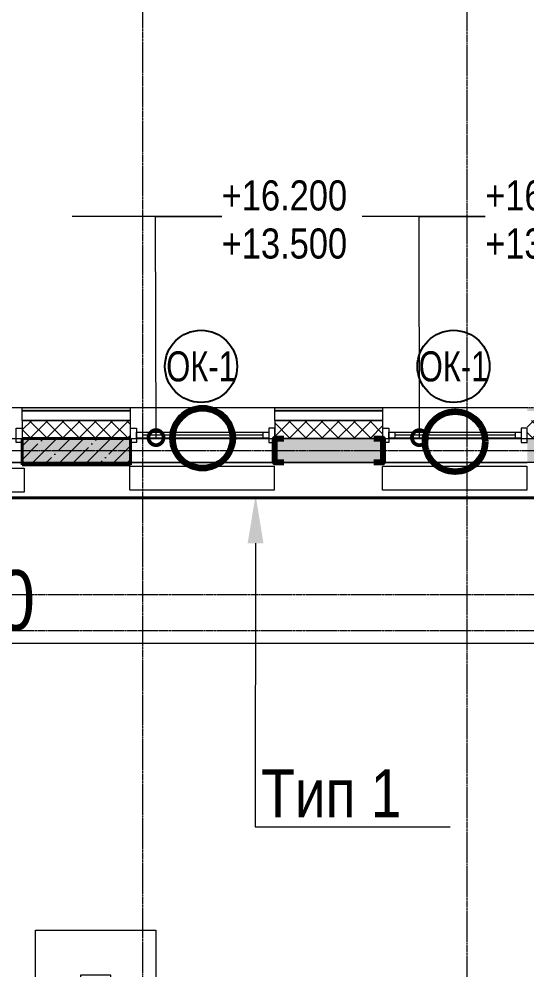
# Model space of a CAD drawing. Header units: millimetres. Extents: x -231292 to 573618, y -153144 to 564035.
# Drawn here: x 125902 to 130127, y 375381 to 383291 of the extents above; entities that cross this region are included whole.
import ezdxf
from ezdxf import colors
from ezdxf.entities.mleader import LeaderData, LeaderLine
from ezdxf.enums import TextEntityAlignment as Align
from ezdxf.math import Vec2, Vec3

# ---------------------------------------------------------------- set-up
doc = ezdxf.new("R2010")
doc.units = ezdxf.units.MM
for name, pattern in [('CENTER2', [28.575000000000003, 19.05, -3.175, 3.175, -3.175]), ('DASHED', [19.049999999999997, 12.7, -6.35]), ('HIDDEN2', [4.762499999999999, 3.175, -1.5875])]:
    doc.linetypes.add(name, pattern=pattern)
doc.layers.get('0').update_dxf_attribs({"color": 250})
doc.layers.get('Defpoints').update_dxf_attribs({"color": 250})
for name, color, linetype, lineweight in [('A-Wall_Материал_Газоблок_Контур', 250, 'Continuous', 0), ('АИ_Текст', 250, 'Continuous', 13), ('АР_Колонны', 250, 'Continuous', 35), ('АР_Окна', 250, 'Continuous', 5), ('АР_Окна марка', 250, 'Continuous', 9), ('АР_Отопительные приборы', 250, 'HIDDEN2', 0), ('АР_Размеры обшивки', 250, 'Continuous', 5), ('АР_Стены ЖБ', 250, 'Continuous', 35), ('АР_Стены ПЕНОблок', 250, 'Continuous', 20), ('АР_Тонкая', 250, 'Continuous', 5), ('АР_Утеплитель', 250, 'Continuous', 0), ('АР_Штриховка', 250, 'Continuous', 0), ('Зашивка радиаторов тип 1 (фанера и МДФ)', 250, 'Continuous', 0), ('КМ_Фахверки', 250, 'Continuous', 80), ('Марка окна', 250, 'Continuous', 0), ('Размеры зашивки ГКЛ', 250, 'Continuous', 0), ('РД_Воронки с кровли', 250, 'Continuous', 18), ('РД_Оси_100', 250, 'Continuous', 0)]:
    doc.layers.add(name, color=color, linetype=linetype, lineweight=lineweight)
doc.layers.add('АР_Делит', color=250, linetype='Continuous', lineweight=0, plot=False)
doc.layers.add('ОВ_КЛАПАНЫ', color=250, linetype='Continuous', lineweight=13, plot=False)
doc.styles.add('Arial_09', font='ARIALN.TTF', dxfattribs={"width": 0.9})
doc.styles.add('Isocpeur3', font='isocpeur.ttf')
doc.styles.add('style1', font='ARIALN.TTF')
doc.dimstyles.new('Dim200_ареал', dxfattribs={"dimscale": 100, "dimtxt": 5, "dimasz": 2.5, "dimexe": 2, "dimexo": 2, "dimgap": 1, "dimtad": 1, "dimzin": 12, "dimdsep": 46, "dimtxsty": 'style1', "dimblk": 'ARCHTICK', "dimcen": 3, "dimdle": 2, "dimclrd": 256, "dimclre": 256, "dimaunit": 1, "dimadec": 0, "dimazin": 3, "dimtfac": 1, "dimtmove": 1, "dimatfit": 3, "dimldrblk": 'OPEN30', "dimfxl": 5, "dimfxlon": 1, "dimtolj": 1, "dimtzin": 0, "dimlwd": 9, "dimlwe": 9, "dimarcsym": 0})

# ---------------------------------------------------------------- blocks, each defined once
blk = doc.blocks.new('_DotSmall')
at = {"color": 0, "linetype": 'ByBlock', "const_width": 0.5}
blk.add_lwpolyline([(-0.0625, 0, 1), (0.0625, 0, 1)], format="xyb", close=True, dxfattribs=at)
blk = doc.blocks.new('Ф_пеноблок 200')
at = {"layer": 'КМ_Фахверки'}
blk.add_lwpolyline([(0, -75), (0, 0), (200, 0), (200, -75)], dxfattribs=at)
blk = doc.blocks.new('СОШ_2200_АР_ОСИ_М100_28.05.24')
at = {"layer": 'АР_Делит', "color": 5, "linetype": 'DASHED'}
blk.add_lwpolyline([(114955.0000000006, 135155), (114955.0000000003, -355.000000000844), (93595.0364531807, -355), (93595.0364531807, 13854.99999999997), (94145, 13854.99999999997), (94145, 68319.99991821285), (66055, 68319.99991821285), (66055, 13857.73031232829), (83455, 13857.73031232829), (83455, -355.0000000000291), (45245, -355.0000000004948), (45245.00000000003, 13145.00000000018), (44694.99999999991, 13145.00000000018), (44694.99999999991, 26755.00000000066), (45245, 26755.00000000087), (45245, 68319.99999999974), (20455.00000000081, 68319.9999999995), (20454.99993193266, 26754.99999999997), (27955, 26755.0000000009), (27955, 13145.0000000002), (-355.000000000291, 13144.99999999985), (-355.000000000291, 100855.0000081791), (37145, 100854.9999999999), (37145, 129155)], dxfattribs=at)
at = {"layer": 'РД_Оси_100', "linetype": 'CENTER2'}
for p, q in [((79199.99999999965, -6155.000000000844), (79199.99999999965, 139938.6787630788)), ((33000, 13499.99999999985), (85055, 13499.99999999997))]:
    blk.add_line(p, q, dxfattribs=at)
for points in [[(76499.99999999994, 139938.6787630788), (76500, -6155.000000000873)], [(85055, 12300.0000000002), (33500, 12300.00000000008), (33000.00000000002, 12450.00000000003)], [(85055, 11999.99999999997), (33500, 12000.00000000009), (33000.00000000002, 11850.00000000013)]]:
    blk.add_lwpolyline(points, dxfattribs=at)
blk = doc.blocks.new('A$Cd58bfb5e')
at = {"layer": 'РД_Воронки с кровли', "lineweight": 0, "ltscale": 2}
for p, q in [((-500, -0.3378925637807697), (1.455191522836685e-11, 149.7022847400513)), ((0, -150.3104913553252), (0, 149.7698632528045)), ((1.455191522836685e-11, 149.7022847400513), (500, 0.3378925637807697)), ((500, 0.3378925637807697), (-500, -0.3378925637807697)), ((500, 0.3378925637807697), (0, -150.3104913553252)), ((0, -150.3104913553252), (-500, -0.3378925637807697))]:
    blk.add_line(p, q, dxfattribs=at)
at = {"layer": 'РД_Воронки с кровли'}
for points in [[(1000, 500.3378925637808), (1000, -499.6621074362192), (-1000, -500.3412934949156), (-1000, 499.6587065050844)], [(624.9999999995343, -125.3378925642464), (624.9999999995343, 124.6621074357536), (374.9999999995343, 124.6621074357536), (374.9999999995343, -125.3378925642464)]]:
    blk.add_lwpolyline(points, close=True, dxfattribs=at)
at = {"layer": 'РД_Воронки с кровли', "linetype": 'Continuous', "lineweight": 0}
blk.add_lwpolyline([(-625.0001309181686, -125.3374713916857), (-375.0000908555805, -125.3383030537227), (-375.0001309181673, 124.6625286085911), (-625.0000908555818, 124.6616969465542)], close=True, dxfattribs=at)
at = {"layer": 'РД_Воронки с кровли', "lineweight": 0}
for centre in [(-499.9999999990687, 0.3378925637807697), (500, 0.3378925637807697)]:
    blk.add_circle(centre, 50.00000000000001, dxfattribs=at)
blk = doc.blocks.new('воронки с кровли')
at = {"layer": 'РД_Воронки с кровли', "lineweight": 70, "rotation": 269.9999999999999}
blk.add_blockref('A$Cd58bfb5e', (-155340.1866323294, 200782.6881799583), dxfattribs=at)
blk = doc.blocks.new('Bottom_L_1600')
at = {"layer": 'АР_Отопительные приборы'}
blk.add_lwpolyline([(800, -99.9999999999909), (-800, -99.9999999999909), (-800, 100.0000000000091), (800, 100.0000000000091)], close=True, dxfattribs=at)
blk = doc.blocks.new('Bottom_L_1200')
at = {"layer": 'АР_Отопительные приборы'}
blk.add_lwpolyline([(600, -99.9999999999909), (-600, -99.9999999999909), (-600, 100.0000000000091), (600, 100.0000000000091)], close=True, dxfattribs=at)
blk = doc.blocks.new('_ArchTick')
at = {"color": 0, "linetype": 'ByBlock', "const_width": 0.15}
blk.add_lwpolyline([(-0.5, -0.5), (0.5, 0.5)], dxfattribs=at)
blk = doc.blocks.new('*D1021')
at = {"layer": 'Defpoints', "color": 0, "transparency": 16777216}
for p in [(117348.2989753523, 378510.7522767506), (133128.7676592795, 378510.7523051399), (133128.7676592795, 378098.752284774)]:
    blk.add_point(p, dxfattribs=at)
at = {"layer": 'АР_Размеры обшивки', "lineweight": 9, "transparency": 16777216}
for p, q in [((117348.2989753523, 378310.7522767506), (117348.2989753523, 377898.752284774)), ((133128.7676592795, 378310.7523051399), (133128.7676592795, 377898.752284774)), ((117148.2989753523, 378098.752284774), (133328.7676592795, 378098.752284774))]:
    blk.add_line(p, q, dxfattribs=at)
at = {"layer": 'АР_Размеры обшивки', "lineweight": 9, "transparency": 16777216, "xscale": 250, "yscale": 250, "zscale": 250, "rotation": 180}
blk.add_blockref('_ArchTick', (117348.2989753523, 378098.752284774), dxfattribs=at)
at = {"layer": 'АР_Размеры обшивки', "lineweight": 9, "transparency": 16777216, "xscale": 250, "yscale": 250, "zscale": 250}
blk.add_blockref('_ArchTick', (133128.7676592795, 378098.752284774), dxfattribs=at)
at = {"layer": 'АР_Размеры обшивки', "color": 0, "transparency": 16777216, "insert": (125238.5333173159, 378454.0387786349), "char_height": 500, "attachment_point": 5, "style": 'style1'}
blk.add_mtext('\\A1;15780', dxfattribs=at)
blk = doc.blocks.new('_Open30')
at = {"color": 0, "linetype": 'ByBlock', "lineweight": -2}
for p, q in [((-1, 0.26794919), (0, 0)), ((0, 0), (-1, -0.26794919)), ((0, 0), (-1, 0))]:
    blk.add_line(p, q, dxfattribs=at)
blk = doc.blocks.new('МОК-Наименование')
at = {"layer": 'Defpoints'}
blk.add_circle((0, 0), 3, dxfattribs=at)
at = {"color": 0, "linetype": 'ByBlock', "lineweight": -2, "style": 'Isocpeur3', "width": 0.8, "flags": 4}
blk.add_attdef('АР-ОКНО:НАИМЕНОВАНИЕ', text='', height=2.5, dxfattribs=at).set_placement((-1.4210854715202e-14, 0), align=Align.MIDDLE)

msp = doc.modelspace()

# ---------------------------------------------------------------- linework, layer by layer
at = {"layer": 'A-Wall_Материал_Газоблок_Контур', "linetype": 'Continuous', "lineweight": 0}
for p, q in [((125928.7676592808, 380056.7525311889), (122628.7676592808, 380056.7525311889)), ((122628.7676592808, 379601.7525311889), (125928.7676592808, 379601.7525311889)), ((126828.7676592806, 379601.7525311889), (128028.7676592806, 379601.7525311889)), ((128928.7702838739, 379601.7525311889), (130128.7702838739, 379601.7525311889))]:
    msp.add_line(p, q, dxfattribs=at)
at = {"layer": 'АР_Колонны', "linetype": 'HIDDEN2', "lineweight": 25}
for p, q in [((125928.7676592805, 379581.7525311889), (125928.7676592805, 379801.7525311889)), ((126828.7676592807, 379581.7525311889), (125928.7676592805, 379581.7525311889))]:
    msp.add_line(p, q, dxfattribs=at)
at = {"layer": 'АР_Колонны', "linetype": 'Continuous', "lineweight": 35}
for p, q in [((125928.7676592805, 379801.7525311889), (125928.7676592805, 379581.7525311889)), ((125928.7676592805, 379581.7525311889), (126828.7676592807, 379581.7525311889))]:
    msp.add_line(p, q, dxfattribs=at)
at = {"layer": 'АР_Окна', "linetype": 'Continuous', "lineweight": 5}
for p, q in [((125928.7676592808, 380056.7525311889), (122628.7676592808, 380056.7525311889)), ((125928.7676592808, 379601.7525311889), (122628.7676592808, 379601.7525311889)), ((128028.7676592806, 379601.7525311889), (126828.7676592806, 379601.7525311889)), ((130128.7702838739, 379601.7525311889), (128928.7702838739, 379601.7525311889))]:
    msp.add_line(p, q, dxfattribs=at)
msp.add_lwpolyline([(125878.7676592808, 379889.2525311889), (125928.7676592808, 379889.2525311889), (125928.7676592808, 379769.2525311889), (125878.7676592808, 379769.2525311889)], close=True, dxfattribs=at)
at = {"layer": 'АР_Стены ЖБ', "linetype": 'Continuous', "lineweight": 40}
for p, q in [((125928.7676592805, 379581.7525311889), (125928.7676592805, 379801.7525311889)), ((126828.7676592807, 379581.7525311889), (125928.7676592805, 379581.7525311889))]:
    msp.add_line(p, q, dxfattribs=at)
at = {"layer": 'АР_Стены ПЕНОблок', "linetype": 'Continuous', "lineweight": 20}
for p, q in [((125928.7676592808, 379801.7525311889), (125928.7676592808, 379601.7525311889)), ((125928.7676592808, 379601.7525311889), (126828.7676592806, 379601.7525311889)), ((128028.7676592806, 379601.7525311889), (128928.7702838739, 379601.7525311889))]:
    msp.add_line(p, q, dxfattribs=at)
at = {"layer": 'АР_Тонкая', "linetype": 'Continuous', "lineweight": 5}
msp.add_line((125928.7676592808, 379951.7525311889), (125928.7676592808, 380056.7525311889), dxfattribs=at)
at = {"layer": 'АР_Утеплитель', "linetype": 'Continuous', "lineweight": 0}
msp.add_line((125928.7676592808, 379951.7525311889), (125928.7676592808, 379801.7525311889), dxfattribs=at)
at = {"layer": 'Зашивка радиаторов тип 1 (фанера и МДФ)', "linetype": 'Continuous', "lineweight": 0}
for p, q in [((133128.7676592775, 379601.7525468777), (117348.2989753502, 379601.7525184884)), ((117348.2989758674, 379314.2525184884), (133128.7676597947, 379314.2525468777)), ((133128.7676597947, 379314.2525468777), (117348.2989758674, 379314.2525184884)), ((117348.2989758899, 379301.7525184884), (133128.7676598172, 379301.7525468777))]:
    msp.add_line(p, q, dxfattribs=at)

# ---------------------------------------------------------------- block references
at = {"layer": 'АР_Отопительные приборы', "rotation": 180}
for name, p in [('Bottom_L_1600', (125145.4466966344, 379454.6532456153)), ('Bottom_L_1200', (127424.4481972759, 379471.7525311889)), ('Bottom_L_1200', (129524.4519953106, 379471.7525311889))]:
    msp.add_blockref(name, p, dxfattribs=at)

# ---------------------------------------------------------------- dimensions: what is measured, and where the dimension line sits
at = {"layer": 'АР_Размеры обшивки'}
dim = msp.add_linear_dim(base=(133128.7676592795, 378098.752284774), p1=(117348.2989753523, 378510.7522767506), p2=(133128.7676592795, 378510.7523051399), dimstyle='Dim200_ареал', override={"dimdec": 0}, dxfattribs=at)
dim.commit()
dim.dimension.update_dxf_attribs({"geometry": '*D1021', "text_midpoint": (125238.5333173159, 378454.0387786349)})

# ---------------------------------------------------------------- leaders
at = {"layer": 'АИ_Текст', "lineweight": 5}
ml = msp.add_multileader_mtext('Standard', dxfattribs=at)
ml.set_content('Лифт №2\\Pкабина 2100х1100х2200h\\PQ=1000 кг', color=256, style='style1')
ml.set_leader_properties(color=256)
ml.build(insert=Vec2(0, 0))
ml.multileader.update_dxf_attribs({"has_dogleg": 0, "text_left_attachment_type": 6, "text_right_attachment_type": 6, "arrow_head_size": 300, "scale": 100})
ctx = ml.context
ctx.base_point, ctx.scale, ctx.char_height, ctx.arrow_head_size, ctx.landing_gap_size, ctx.plane_origin, ctx.plane_x_axis, ctx.plane_y_axis = Vec3(123149.0079946157, 384220.3136958741), 100, 300, 300, 50, Vec3(120870.9543310995, 381713.9653330589), Vec3(1, 1.017037829441319e-08), Vec3(-1.017037829441319e-08, 1)
ctx.left_attachment, ctx.right_attachment = 6, 6
notes = []
notes.append((ctx, [(1, (1, 1, 0), (122349.0079946157, 384220.3136877378), (1, 1.017037829441319e-08), 800.0000000000005, [(0, [(115799.407382163, 380294.3064842406)], 0, [])])]))
ctx.mtext.insert, ctx.mtext.text_direction, ctx.mtext.rotation, ctx.mtext.flow_direction = Vec3(123199.0079909544, 384580.3136963826), Vec3(1, 1.017037829441319e-08), 1.017037829441319e-08, 5
at = {"layer": 'Марка окна', "lineweight": 0, "ltscale": 20}
ml = msp.add_multileader_mtext('Standard', dxfattribs=at)
ml.set_content('+16.200\\P+13.500', color=256, style='style1')
ml.set_leader_properties(color=256, linetype='ByLayer', lineweight=-1)
ml.set_arrow_properties(name='DOTSMALL')
ml.build(insert=Vec2(0, 0))
ml.multileader.update_dxf_attribs({"text_left_attachment_type": 6, "text_right_attachment_type": 6, "dogleg_length": 200, "arrow_head_size": 250})
ctx = ml.context
ctx.base_point, ctx.char_height, ctx.arrow_head_size, ctx.landing_gap_size, ctx.plane_origin = Vec3(129778.7575235172, 381649.0330427396), 250, 250, 0, Vec3(127552.3993693342, 380195.4022245649)
ctx.left_attachment, ctx.right_attachment = 6, 6
notes.append((ctx, [(1, (1, 1, 0), (129228.7134683986, 381649.0330427396), (1, 0), 550.0440551186039, [(0, [(129232.499427094, 379809.2201534651)], 0, [])])]))
ctx.mtext.insert, ctx.mtext.line_spacing_factor, ctx.mtext.flow_direction = Vec3(129778.7575235172, 381949.0330427396), 0.9600000000000002, 5
ctx.mtext.has_bg_fill, ctx.mtext.bg_color, ctx.mtext.bg_scale_factor, ctx.mtext.bg_transparency, ctx.mtext.use_window_bg_color = 1, -1027028792, 1.5, 0, 1
at = {"layer": 'Размеры зашивки ГКЛ'}
ml = msp.add_multileader_mtext('Standard', dxfattribs=at)
ml.set_content('\\pxsm1;Тип 1 ', color=(0, 0, 138), style='style1')
ml.set_leader_properties(color=256, linetype='ByLayer', lineweight=9)
ml.build(insert=Vec2(0, 0))
ml.multileader.update_dxf_attribs({"has_dogleg": 0, "text_left_attachment_type": 6, "text_right_attachment_type": 6, "text_bottom_attachment_type": 10, "dogleg_length": 25, "arrow_head_size": 400})
ctx = ml.context
ctx.base_point, ctx.char_height, ctx.arrow_head_size, ctx.landing_gap_size, ctx.plane_origin = Vec3(127866.1084147378, 376570.7066476943), 400, 400, 50, Vec3(121006.9203358406, 370334.6661798164)
ctx.left_attachment, ctx.right_attachment, ctx.top_attachment = 6, 6, 10
notes.append((ctx, [(0, (1, 1, 0), (127841.1084147378, 376570.7066476943), (1, 0), 25, [(1, [(127869.525917658, 379331.1451270129)], 0, [])])]))
ctx.mtext.insert, ctx.mtext.width, ctx.mtext.defined_height, ctx.mtext.line_spacing_factor, ctx.mtext.flow_direction = Vec3(127916.1084147378, 377050.7066476943), 1668.447066931054, 600.0000000002083, 0.3, 5
at = {"layer": 'РД_Воронки с кровли', "lineweight": 70}
ml = msp.add_multileader_mtext('Standard', dxfattribs=at)
ml.set_content('ВК_Под потолком 4 этажа уйдет в с.у. соседний. ниже опускать не надо.', color=256, style='style1')
ml.set_leader_properties(color=256)
ml.build(insert=Vec2(0, 0))
ml.multileader.update_dxf_attribs({"has_dogleg": 0, "text_left_attachment_type": 6, "text_right_attachment_type": 6, "arrow_head_size": 500, "scale": 100})
ctx = ml.context
ctx.base_point, ctx.scale, ctx.char_height, ctx.arrow_head_size, ctx.landing_gap_size, ctx.plane_origin, ctx.plane_x_axis, ctx.plane_y_axis = Vec3(89976.72127850856, 372153.4945134323), 100, 300, 500, 50, Vec3(64943.19160450598, 362296.3945688576), Vec3(1, 1.017037829441319e-08), Vec3(-1.017037829441319e-08, 1)
ctx.left_attachment, ctx.right_attachment = 6, 6
notes.append((ctx, [(0, (1, 1, 0), (94475.6489729151, 372153.4945591881), (-1, -1.017037829441319e-08), 8, [(1, [(102928.7676592808, 377981.7540819303)], 0, [])])]))
ctx.mtext.insert, ctx.mtext.text_direction, ctx.mtext.rotation, ctx.mtext.width, ctx.mtext.defined_height, ctx.mtext.flow_direction = Vec3(90028.76765928075, 372541.6936954078), Vec3(1, 1.017037829441319e-08), 1.017037829441319e-08, 4538.94863081179, 395.1569591607427, 5
for ctx, leaders in notes:
    for number, flags, end, landing, length, lines in leaders:
        leader = LeaderData()
        leader.index, (leader.has_last_leader_line, leader.has_dogleg_vector, leader.attachment_direction) = number, flags
        leader.last_leader_point, leader.dogleg_vector, leader.dogleg_length = Vec3(end), Vec3(landing), length
        for number, points, colour, breaks in lines:
            line = LeaderLine()
            line.index, line.vertices, line.color, line.breaks = number, Vec3.list(points), colors.encode_raw_color(colour), breaks
            leader.lines.append(line)
        ctx.leaders.append(leader)

# ---------------------------------------------------------------- next in the draw order: linework, layer by layer
at = {"layer": 'A-Wall_Материал_Газоблок_Контур', "linetype": 'Continuous', "lineweight": 0}
msp.add_line((130128.7702838739, 380056.7525311889), (128928.7702838739, 380056.7525311889), dxfattribs=at)
at = {"layer": 'АР_Окна', "linetype": 'Continuous', "lineweight": 5}
for p, q in [((130128.7702838739, 380056.7525311889), (128928.7702838739, 380056.7525311889)), ((129028.7702838739, 379854.2525311889), (129028.7702838739, 379804.2525311889)), ((130028.7702838739, 379829.2525311889), (129028.7702838739, 379829.2525311889)), ((130028.7702838739, 379854.2525311889), (130028.7702838739, 379804.2525311889))]:
    msp.add_line(p, q, dxfattribs=at)
for points in [[(128978.7702838739, 379769.2525311889), (128928.7702838739, 379769.2525311889), (128928.7702838739, 379889.2525311889), (128978.7702838739, 379889.2525311889)], [(130078.7702838739, 379769.2525311889), (130128.7702838739, 379769.2525311889), (130128.7702838739, 379889.2525311889), (130078.7702838739, 379889.2525311889)], [(130078.7702838739, 379854.2525311889), (130078.7702838739, 379804.2525311889), (128978.7702838739, 379804.2525311889), (128978.7702838739, 379854.2525311889)]]:
    msp.add_lwpolyline(points, close=True, dxfattribs=at)
at = {"layer": 'АР_Стены ПЕНОблок', "linetype": 'Continuous', "lineweight": 20}
msp.add_line((128928.7702838739, 379601.7525311889), (128928.7702838739, 379801.7525311889), dxfattribs=at)
at = {"layer": 'АР_Тонкая', "linetype": 'Continuous', "lineweight": 5}
msp.add_line((128928.7702838739, 379951.7525311889), (128928.7702838739, 380056.7525311889), dxfattribs=at)
at = {"layer": 'АР_Утеплитель', "linetype": 'Continuous', "lineweight": 0}
msp.add_line((128928.7702838739, 379801.7525311889), (128928.7702838739, 379951.7525311889), dxfattribs=at)
at = {"layer": 'ОВ_КЛАПАНЫ', "lineweight": 90}
msp.add_circle((129528.642953679, 379775.3970230893), 250, dxfattribs=at)

# ---------------------------------------------------------------- next in the draw order: block references
at = {"layer": 'АР_Окна марка', "linetype": 'Continuous', "lineweight": 9}
ref = msp.add_blockref('МОК-Наименование', (129515.7977583487, 380402.0331397884), dxfattribs=dict(at, xscale=100, yscale=100, zscale=100))
ref.add_attrib('АР-ОКНО:НАИМЕНОВАНИЕ', 'ОК-1', dxfattribs={"layer": '0', "color": 0, "linetype": 'ByBlock', "lineweight": -2, "height": 250, "style": 'Arial_09', "width": 0.9}).set_placement((129515.7977583487, 380402.0331397884), align=Align.MIDDLE)

# ---------------------------------------------------------------- next in the draw order: leaders
at = {"layer": 'Марка окна', "lineweight": 0, "ltscale": 20}
ml = msp.add_multileader_mtext('Standard', dxfattribs=at)
ml.set_content('+16.200\\P+13.500', color=256, style='style1')
ml.set_leader_properties(color=256, linetype='ByLayer', lineweight=-1)
ml.set_arrow_properties(name='DOTSMALL')
ml.build(insert=Vec2(0, 0))
ml.multileader.update_dxf_attribs({"text_left_attachment_type": 6, "text_right_attachment_type": 6, "dogleg_length": 200, "arrow_head_size": 250})
ctx = ml.context
ctx.base_point, ctx.char_height, ctx.arrow_head_size, ctx.landing_gap_size, ctx.plane_origin = Vec3(127587.4742113646, 381649.0330427396), 250, 250, 0, Vec3(125361.1160571816, 380195.4022245649)
ctx.left_attachment, ctx.right_attachment = 6, 6
notes = []
notes.append((ctx, [(1, (1, 1, 0), (127037.430156246, 381649.0330427396), (1, 0), 550.0440551186039, [(0, [(127041.2161149414, 379809.2201534651)], 0, [])])]))
ctx.mtext.insert, ctx.mtext.line_spacing_factor, ctx.mtext.flow_direction = Vec3(127587.4742113646, 381949.0330427396), 0.9600000000000002, 5
ctx.mtext.has_bg_fill, ctx.mtext.bg_color, ctx.mtext.bg_scale_factor, ctx.mtext.bg_transparency, ctx.mtext.use_window_bg_color = 1, -1027028792, 1.5, 0, 1
for ctx, leaders in notes:
    for number, flags, end, landing, length, lines in leaders:
        leader = LeaderData()
        leader.index, (leader.has_last_leader_line, leader.has_dogleg_vector, leader.attachment_direction) = number, flags
        leader.last_leader_point, leader.dogleg_vector, leader.dogleg_length = Vec3(end), Vec3(landing), length
        for number, points, colour, breaks in lines:
            line = LeaderLine()
            line.index, line.vertices, line.color, line.breaks = number, Vec3.list(points), colors.encode_raw_color(colour), breaks
            leader.lines.append(line)
        ctx.leaders.append(leader)

# ---------------------------------------------------------------- next in the draw order: hatches: boundary and pattern name
at = {"layer": 'АР_Штриховка', "linetype": 'Continuous', "lineweight": 0}
h = msp.add_hatch(dxfattribs=at)
h.set_pattern_fill('_U', color=256, angle=-2.466755403602463e-14, style=0, pattern_type=0)
h.set_pattern_definition([(0, (50428.76765928075, 366201.7525311889), (4.305300363422457e-16, 1), [])])
h.paths.add_polyline_path([(116483.7676592808, 380056.7525311889), (116458.7676592808, 380031.7525311889), (118128.7676592808, 380031.7525311889), (118128.7676592808, 380056.7525311889)], flags=0)
h.paths.add_polyline_path([(119328.7676592808, 380056.7525311889), (119328.7676592808, 380031.7525311889), (120228.7676592808, 380031.7525311889), (120228.7676592808, 380056.7525311889)], flags=0)
h.paths.add_polyline_path([(121428.7676592808, 380056.7525311889), (121428.7676592808, 380031.7525311889), (122628.7676592808, 380031.7525311889), (122628.7676592808, 380056.7525311889)], flags=0)
h.paths.add_polyline_path([(125928.7676592808, 380056.7525311889), (125928.7676592808, 380031.7525311889), (126828.7676592806, 380031.7525311889), (126828.7676592806, 380056.7525311889)], flags=0)
h.paths.add_polyline_path([(128028.7676592806, 380056.7525311889), (128028.7676592806, 380031.7525311889), (128928.7702838739, 380031.7525311889), (128928.7702838739, 380056.7525311889)], flags=0)
h.paths.add_polyline_path([(130128.7702838739, 380056.7525311889), (130128.7702838739, 380031.7525311889), (131528.7676592807, 380031.7525311889), (131528.7676592807, 380056.7525311889)], flags=0)
h.paths.add_polyline_path([(132728.7676592807, 380056.7525311889), (132728.7676592807, 380031.7525311889), (133128.7676592795, 380031.7525311889), (133128.7676592795, 380056.7525311889)], flags=0)
h = msp.add_hatch(dxfattribs=at)
h.set_pattern_fill('ANSI37', color=256, scale=30, angle=-2.466755403602463e-14, style=0)
h.set_pattern_definition([(44.99999999999999, (50428.76765928075, 366201.7525311889), (-67.35192090801863, 67.35192090801868), []), (135, (50428.76765928075, 366201.7525311889), (-67.35192090801868, -67.35192090801861), [])])
h.paths.add_polyline_path([(116378.7676592808, 379951.7525311889), (116228.7676592808, 379801.7525311889), (118128.7676592808, 379801.7525311889), (118128.7676592808, 379951.7525311889)], flags=0)
h.paths.add_polyline_path([(119328.7676592808, 379951.7525311889), (119328.7676592808, 379801.7525311889), (120228.7676592808, 379801.7525311889), (120228.7676592808, 379951.7525311889)], flags=0)
h.paths.add_polyline_path([(121428.7676592808, 379951.7525311889), (121428.7676592808, 379801.7525311889), (122628.7676592808, 379801.7525311889), (122628.7676592808, 379951.7525311889)], flags=0)
h.paths.add_polyline_path([(125928.7676592808, 379951.7525311889), (125928.7676592808, 379801.7525311889), (126828.7676592806, 379801.7525311889), (126828.7676592806, 379951.7525311889)], flags=0)
h.paths.add_polyline_path([(128028.7676592806, 379951.7525311889), (128028.7676592806, 379801.7525311889), (128928.7702838739, 379801.7525311889), (128928.7702838739, 379951.7525311889)], flags=0)
h.paths.add_polyline_path([(130128.7702838739, 379951.7525311889), (130128.7702838739, 379801.7525311889), (131528.7676592807, 379801.7525311889), (131528.7676592807, 379951.7525311889)], flags=0)
h.paths.add_polyline_path([(132728.7676592807, 379951.7525311889), (132728.7676592807, 379801.7525311889), (133128.7676592795, 379801.7525311889), (133128.7676592795, 379951.7525311889)], flags=0)
h = msp.add_hatch(dxfattribs=at)
h.set_pattern_fill('AR-CONC', color=256, angle=-2.466755403602463e-14, style=0)
h.set_pattern_definition([(49.99999999999996, (50428.76765928075, 366201.7525311889), (182.184668996004, -15.93908553890316), [19.05, -209.55]), (355, (50428.76765928075, 366201.7525311889), (-35.24342142496926, 191.0568452390352), [15.24, -167.64058417]), (100.4514447, (50443.94966628076, 366200.424277689), (146.9412470903534, 175.117751912195), [16.1900088, -178.0902446]), (46.18419999999997, (50428.76765928075, 366252.5525311889), (271.0790408921299, -42.04232793272726), [28.575, -314.325]), (96.63555760999994, (50451.35755928076, 366249.0490311889), (237.4041340515031, 247.4261245977214), [24.28502314, -267.13560816]), (351.1841511700001, (50428.76765928075, 366252.5525311889), (237.4041340649771, 247.4261245855325), [22.85996707, -251.45973192]), (20.99999999999998, (50454.16765928076, 366239.852531189), (151.6143912691324, -102.2651981870877), [19.05, -209.55]), (326.0000000000001, (50454.16765928076, 366239.852531189), (61.80202834764715, 184.1879661223192), [15.24, -167.64]), (71.45144499999996, (50466.80219188076, 366231.3304312889), (213.4164192787162, 81.92276888590516), [16.1900088, -178.0899376]), (37.49999999999998, (50428.76765928075, 366201.7525311889), (3.088603250591853, 84.55503887315311), [0, -165.608, 0, -170.18, 0, -168.275]), (7.499999999999974, (50428.76765928075, 366201.7525311889), (66.81966251030579, 100.1805748181195), [0, -97.02799999999999, 0, -161.798, 0, -64.135]), (327.5, (50372.12565928076, 366201.7525311889), (135.5905951668714, -5.728743992673502), [0, -63.5, 0, -198.12, 0, -262.89]), (317.5, (50346.72565928075, 366201.7525311889), (148.129181386018, 25.42649103333297), [0, -82.55, 0, -131.572, 0, -186.69])])
h.paths.add_polyline_path([(116228.7676592808, 379801.7525311889), (116228.7676592808, 379601.7525311889), (118128.7676592808, 379601.7525311889), (118128.7676592808, 379801.7525311889)], flags=0)
h.paths.add_polyline_path([(119328.7676592808, 379801.7525311889), (119328.7676592808, 379601.7525311889), (120228.7676592808, 379601.7525311889), (120228.7676592808, 379801.7525311889)], flags=0)
h.paths.add_polyline_path([(121428.7676592808, 379801.7525311889), (121428.7676592808, 379601.7525311889), (122628.7676592808, 379601.7525311889), (122628.7676592808, 379801.7525311889)], flags=0)
h.paths.add_polyline_path([(125928.7676592808, 379801.7525311889), (125928.7676592808, 379601.7525311889), (126828.7676592806, 379601.7525311889), (126828.7676592806, 379801.7525311889)], flags=0)
h.paths.add_polyline_path([(128028.7676592806, 379801.7525311889), (128028.7676592806, 379601.7525311889), (128928.7702838739, 379601.7525311889), (128928.7702838739, 379801.7525311889)], flags=0)
h.paths.add_polyline_path([(130128.7702838739, 379801.7525311889), (130128.7702838739, 379601.7525311889), (131528.7676592807, 379601.7525311889), (131528.7676592807, 379801.7525311889)], flags=0)
h.paths.add_polyline_path([(132728.7676592807, 379801.7525311889), (132728.7676592807, 379601.7525311889), (133128.7676592795, 379601.7525311889), (133128.7676592795, 379801.7525311889)], flags=0)
at = {"layer": 'АР_Штриховка', "linetype": 'Continuous', "lineweight": 5}
h = msp.add_hatch(dxfattribs=at)
h.set_pattern_fill('ANSI35', color=256, scale=25, angle=-360, style=0)
h.set_pattern_definition([(45.00000000000001, (50428.76765928075, 366201.7525311889), (-112.2532015133644, 112.2532015133644), []), (45.00000000000001, (50541.02090928076, 366201.7525311889), (-112.2532015133644, 112.2532015133644), [198.4375, -39.6875, 0, -39.6875])])
h.paths.add_polyline_path([(126828.7676592807, 379581.7525311889), (125928.7676592805, 379581.7525311889), (125928.7676592805, 379801.7525311889), (126828.7676592807, 379801.7525311889)], flags=0)

# ---------------------------------------------------------------- next in the draw order: linework, layer by layer
at = {"layer": 'A-Wall_Материал_Газоблок_Контур', "linetype": 'Continuous', "lineweight": 0}
msp.add_line((128028.7676592806, 380056.7525311889), (126828.7676592806, 380056.7525311889), dxfattribs=at)
at = {"layer": 'АР_Колонны', "linetype": 'HIDDEN2', "lineweight": 25}
for p, q in [((125928.7676592805, 379801.7525311889), (126828.7676592807, 379801.7525311889)), ((126828.7676592807, 379801.7525311889), (126828.7676592807, 379581.7525311889))]:
    msp.add_line(p, q, dxfattribs=at)
at = {"layer": 'АР_Колонны', "linetype": 'Continuous', "lineweight": 35}
for p, q in [((126828.7676592807, 379801.7525311889), (125928.7676592805, 379801.7525311889)), ((126828.7676592807, 379581.7525311889), (126828.7676592807, 379801.7525311889))]:
    msp.add_line(p, q, dxfattribs=at)
at = {"layer": 'АР_Окна', "linetype": 'Continuous', "lineweight": 5}
for p, q in [((128028.7676592806, 380056.7525311889), (126828.7676592806, 380056.7525311889)), ((126928.7676592806, 379854.2525311889), (126928.7676592806, 379804.2525311889)), ((127928.7676592806, 379829.2525311889), (126928.7676592806, 379829.2525311889)), ((127928.7676592806, 379854.2525311889), (127928.7676592806, 379804.2525311889))]:
    msp.add_line(p, q, dxfattribs=at)
for points in [[(126878.7676592806, 379769.2525311889), (126828.7676592806, 379769.2525311889), (126828.7676592806, 379889.2525311889), (126878.7676592806, 379889.2525311889)], [(127978.7676592806, 379769.2525311889), (128028.7676592806, 379769.2525311889), (128028.7676592806, 379889.2525311889), (127978.7676592806, 379889.2525311889)], [(127978.7676592806, 379854.2525311889), (127978.7676592806, 379804.2525311889), (126878.7676592806, 379804.2525311889), (126878.7676592806, 379854.2525311889)]]:
    msp.add_lwpolyline(points, close=True, dxfattribs=at)
at = {"layer": 'АР_Стены ЖБ', "linetype": 'Continuous', "lineweight": 40}
for p, q in [((125928.7676592805, 379801.7525311889), (126828.7676592807, 379801.7525311889)), ((126828.7676592807, 379801.7525311889), (126828.7676592807, 379581.7525311889))]:
    msp.add_line(p, q, dxfattribs=at)
at = {"layer": 'АР_Стены ПЕНОблок', "linetype": 'Continuous', "lineweight": 20}
for p, q in [((126828.7676592806, 379801.7525311889), (125928.7676592808, 379801.7525311889)), ((126828.7676592806, 379601.7525311889), (126828.7676592806, 379801.7525311889)), ((128028.7676592806, 379801.7525311889), (128028.7676592806, 379601.7525311889)), ((128928.7702838739, 379801.7525311889), (128028.7676592806, 379801.7525311889))]:
    msp.add_line(p, q, dxfattribs=at)
at = {"layer": 'АР_Тонкая', "linetype": 'Continuous', "lineweight": 5}
for p, q in [((126828.7676592806, 380056.7525311889), (125928.7676592808, 380056.7525311889)), ((126828.7676592806, 380031.7525311889), (125928.7676592808, 380031.7525311889)), ((125928.7676592808, 380031.7525311889), (126828.7676592806, 380031.7525311889)), ((126828.7676592806, 379951.7525311889), (126828.7676592806, 380056.7525311889)), ((128028.7676592806, 379951.7525311889), (128028.7676592806, 380056.7525311889)), ((128928.7702838739, 380056.7525311889), (128028.7676592806, 380056.7525311889)), ((128928.7702838739, 380031.7525311889), (128028.7676592806, 380031.7525311889)), ((128028.7676592806, 380031.7525311889), (128928.7702838739, 380031.7525311889)), ((125928.7676592808, 379951.7525311889), (126828.7676592806, 379951.7525311889)), ((128028.7676592806, 379951.7525311889), (128928.7702838739, 379951.7525311889))]:
    msp.add_line(p, q, dxfattribs=at)
at = {"layer": 'АР_Утеплитель', "linetype": 'Continuous', "lineweight": 0}
for p, q in [((126828.7676592806, 379951.7525311889), (125928.7676592808, 379951.7525311889)), ((126828.7676592806, 379801.7525311889), (126828.7676592806, 379951.7525311889)), ((128028.7676592806, 379951.7525311889), (128028.7676592806, 379801.7525311889)), ((128928.7702838739, 379951.7525311889), (128028.7676592806, 379951.7525311889)), ((125928.7676592808, 379801.7525311889), (126828.7676592806, 379801.7525311889)), ((128028.7676592806, 379801.7525311889), (128928.7702838739, 379801.7525311889))]:
    msp.add_line(p, q, dxfattribs=at)
at = {"layer": 'КМ_Фахверки', "lineweight": 5}
msp.add_lwpolyline([(144828.7676592807, 434776.7525311891), (116228.7676592808, 434776.7523676151), (116228.7676592808, 379801.7525311891), (144828.7676592807, 379801.7525311891), (144828.7676592807, 434776.7525311891)], dxfattribs=at)
at = {"layer": 'ОВ_КЛАПАНЫ', "lineweight": 90}
msp.add_circle((127428.7676592806, 379804.2525311889), 250, dxfattribs=at)

# ---------------------------------------------------------------- next in the draw order: block references
at = {"layer": 'АР_Окна марка', "linetype": 'Continuous', "lineweight": 9}
ref = msp.add_blockref('МОК-Наименование', (127415.7951337554, 380402.0331397884), dxfattribs=dict(at, xscale=100, yscale=100, zscale=100))
ref.add_attrib('АР-ОКНО:НАИМЕНОВАНИЕ', 'ОК-1', dxfattribs={"layer": '0', "color": 0, "linetype": 'ByBlock', "lineweight": -2, "height": 250, "style": 'Arial_09', "width": 0.9}).set_placement((127415.7951337554, 380402.0331397884), align=Align.MIDDLE)
at = {"layer": 'КМ_Фахверки'}
for p, rotation in [((128028.7676592806, 379601.7525311891), 90.00000000000001), ((128928.7675484747, 379801.7525311884), 270)]:
    msp.add_blockref('Ф_пеноблок 200', p, dxfattribs=dict(at, rotation=rotation))
at = {"layer": 'РД_Воронки с кровли', "lineweight": 0}
msp.add_blockref('воронки с кровли', (281879.5929731068, 173928.9132179326), dxfattribs=at)
at = {"layer": 'РД_Оси_100'}
msp.add_blockref('СОШ_2200_АР_ОСИ_М100_28.05.24', (50428.76765928075, 366201.7525311889), dxfattribs=at)

doc.saveas('drawing.dxf')
